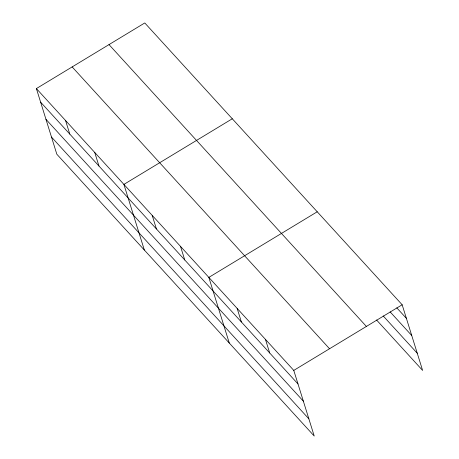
<?xml version="1.0" encoding="UTF-8"?>
<svg xmlns="http://www.w3.org/2000/svg" width="459" height="459" viewBox="0 0 459 459"><rect width="100%" height="100%" fill="white"/><g stroke="black" fill="none" stroke-linecap="round" stroke-linejoin="round"><path stroke-width="0.69" d="M36.387 88.576L293.777 370.402L314.226 436.05L56.836 154.224L36.387 88.576L144.774 22.95L402.164 304.776L422.613 370.424L376.546 319.98M232.288 118.772L123.901 184.398L144.35 250.046M317.226 211.777L208.839 277.397L229.288 343.045M293.777 370.402L402.164 304.776M396.794 307.84L406.393 318.351M390.15 311.891L411.746 335.535M383.19 315.935L417.26 353.241M109.007 44.603L366.397 326.435M72.155 66.916L329.545 348.748M40.616 102.145L298 383.971M45.969 119.329L303.353 401.16M51.483 137.04L308.873 418.866M265.463 339.402L269.691 352.971M237.148 308.402L241.377 321.971M180.525 246.397L184.753 259.966M152.21 215.397L156.439 228.966M94.732 152.457L98.955 166.026M65.557 120.516L69.785 134.085"/></g></svg>
